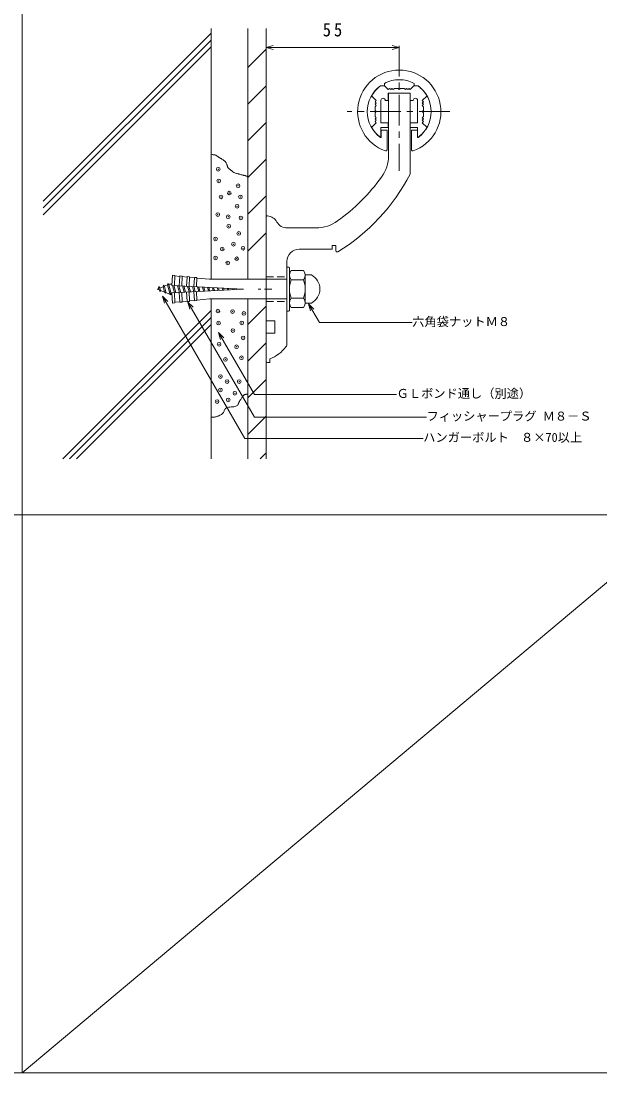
# Model space of a CAD drawing. Units: millimetres, scale not verified. Extents: x -3793 to 1974, y -1367 to 1367.
# Drawn here: x 184 to 1130, y -1367 to 352 of the extents above; entities that cross this region are included whole.
import ezdxf
from ezdxf.enums import TextEntityAlignment as Align

# ---------------------------------------------------------------- set-up
doc = ezdxf.new("R2010")
doc.units = ezdxf.units.MM
doc.header["$LTSCALE"] = 10
doc.header["$PDMODE"] = 32
doc.header["$PDSIZE"] = 6
doc.linetypes.add('CHAIN1', pattern=[8, 5, -1, 1, -1])
doc.linetypes.add('DASHED1', pattern=[1.8, 1.2, -0.6])
doc.layers.add('0-F_外枠', color=7, linetype='Continuous', lineweight=18)
doc.styles.add('ＭＳ ゴシック', font='')
doc.styles.get('ＭＳ ゴシック').set_extended_font_data('MS Gothic')

msp = doc.modelspace()

# ---------------------------------------------------------------- linework, layer by layer
at = {"layer": '0-F_外枠'}
for p, q in [((186, -1366.99), (186, 1367)), ((494.64, 332.51), (220.11, 57.98)), ((494.64, -69.92), (494.64, 339.94)), ((554.64, -69.92), (554.64, 339.94)), ((584.64, -363.45), (584.64, 339.94)), ((494.64, 321.2), (220.11, 46.67)), ((494.64, 309.89), (220.11, 35.36)), ((554.64, 276.34), (584.64, 306.34)), ((554.64, 216.34), (584.64, 246.34)), ((771.51, 246.32), (778.04, 246.32)), ((778.24, 246.12), (771.58, 246.12)), ((778.04, 246.32), (778.04, 250.37)), ((784.24, 240.12), (778.24, 246.12)), ((784.24, 240.12), (786.24, 242.12)), ((788.24, 240.12), (786.24, 242.12)), ((790.24, 242.12), (788.24, 240.12)), ((792.24, 240.12), (790.24, 242.12)), ((794.24, 242.12), (792.24, 240.12)), ((800.24, 242.12), (794.24, 242.12)), ((800.24, 242.12), (802.24, 240.12)), ((804.24, 242.12), (802.24, 240.12)), ((804.24, 242.12), (810.24, 242.12)), ((814.24, 242.12), (816.24, 240.12)), ((816.24, 240.12), (818.24, 242.12)), ((820.24, 240.12), (818.24, 242.12)), ((820.24, 240.12), (826.24, 246.12)), ((826.24, 246.12), (832.9, 246.12)), ((826.44, 246.32), (826.44, 250.37)), ((832.96, 246.32), (826.44, 246.32)), ((784.24, 234.12), (802.24, 234.12)), ((784.24, 222.92), (784.24, 234.12)), ((784.64, 234.08), (819.84, 234.08)), ((784.64, 234.08), (784.64, 132.39)), ((820.24, 234.12), (802.24, 234.12)), ((819.84, 234.08), (819.84, 101.95)), ((820.24, 222.92), (820.24, 234.12)), ((839.84, 222.12), (847.26, 229.54)), ((847.26, 229.54), (847.48, 229.76)), ((764.64, 214.12), (762.64, 212.12)), ((762.64, 206.12), (762.64, 212.12)), ((772.24, 186.12), (772.24, 222.87)), ((783.44, 222.12), (780.24, 222.12)), ((821.04, 222.12), (824.24, 222.12)), ((839.84, 222.12), (841.84, 220.12)), ((841.84, 220.12), (839.84, 218.12)), ((839.84, 218.12), (841.84, 216.12)), ((841.84, 216.12), (839.84, 214.12)), ((839.84, 214.12), (841.84, 212.12)), ((841.84, 206.12), (841.84, 212.12)), ((762.64, 206.12), (764.64, 204.12)), ((762.64, 202.12), (764.64, 204.12)), ((762.64, 202.12), (762.64, 196.12)), ((764.64, 194.12), (762.64, 196.12)), ((841.84, 206.12), (839.84, 204.12)), ((841.84, 202.12), (839.84, 204.12)), ((839.84, 194.12), (841.84, 196.12)), ((841.84, 192.12), (839.84, 194.12)), ((839.84, 190.12), (841.84, 192.12)), ((841.84, 188.12), (839.84, 190.12)), ((841.84, 202.12), (841.84, 196.12)), ((554.64, 156.34), (584.64, 186.34)), ((784.24, 186.12), (772.24, 186.12)), ((772.24, 178.12), (772.24, 162.43)), ((772.44, 174.12), (772.44, 162.43)), ((782.24, 174.12), (772.44, 174.12)), ((782.24, 141.89), (782.24, 174.12)), ((820.24, 186.12), (820.24, 178.12)), ((820.24, 178.12), (832.24, 178.12)), ((822.24, 141.89), (822.24, 174.12)), ((822.24, 174.12), (832.04, 174.12)), ((832.04, 174.12), (832.04, 162.43)), ((832.24, 178.12), (832.24, 162.43)), ((839.84, 186.12), (841.84, 188.12)), ((839.84, 186.12), (847.07, 178.89)), ((847.07, 178.89), (847.39, 178.57)), ((847.39, 178.57), (847.48, 178.48)), ((554.64, 96.34), (584.64, 126.34)), ((554.64, 36.34), (584.64, 66.34)), ((584.64, 31.97), (584.64, -137.92)), ((584.64, 31.97), (584.64, -137.92)), ((584.64, 31.97), (584.64, -137.92)), ((554.64, -23.66), (584.64, 6.34)), ((619.22, 14.08), (666.32, 14.08)), ((692.64, -14.72), (698.64, -14.72)), ((692.64, -20.72), (692.64, -14.72)), ((698.64, -14.72), (698.64, -23.19)), ((638.64, -20.72), (692.64, -20.72)), ((618.64, -40.72), (618.64, -175.3)), ((621.39, -49.9), (618.64, -49.9)), ((622.59, -120.74), (622.59, -51.1)), ((430.64, -79.79), (431.51, -63.2)), ((431.51, -63.2), (435.49, -63.59)), ((434.63, -80), (435.49, -63.59)), ((435.45, -64.39), (443.42, -65.16)), ((442.62, -80.42), (443.42, -65.16)), ((443.42, -65.16), (443.46, -64.36)), ((443.46, -64.36), (447.45, -64.75)), ((446.61, -80.63), (447.41, -65.55)), ((447.41, -65.55), (447.45, -64.75)), ((447.41, -65.55), (455.38, -66.33)), ((454.6, -81.05), (455.38, -66.33)), ((455.38, -66.33), (455.42, -65.53)), ((455.42, -65.53), (459.4, -65.91)), ((458.6, -81.26), (459.36, -66.71)), ((459.36, -66.71), (459.4, -65.91)), ((459.36, -66.71), (467.33, -67.49)), ((466.59, -81.68), (467.33, -67.49)), ((467.33, -67.49), (467.37, -66.69)), ((467.37, -66.69), (471.36, -67.08)), ((470.58, -81.89), (471.32, -67.88)), ((471.32, -67.88), (471.36, -67.08)), ((471.32, -67.88), (492.32, -69.92)), ((645.69, -55.68), (625.49, -55.68)), ((648.59, -62.71), (658.71, -62.71)), ((648.59, -108.22), (648.59, -63.19)), ((406.64, -85.92), (409.18, -84.9)), ((406.64, -85.92), (409.79, -87.18)), ((408.87, -83.76), (410.05, -88.16)), ((410.9, -83.62), (412.16, -88.31)), ((411.05, -84.16), (416.4, -82.01)), ((416.28, -81.56), (418.66, -90.44)), ((418.21, -81.29), (423.63, -79.12)), ((418.31, -81.42), (420.77, -90.59)), ((423.55, -78.82), (427.42, -93.29)), ((425.37, -78.43), (426.64, -77.92)), ((425.58, -78.68), (429.53, -93.44)), ((430.64, -77.92), (426.64, -77.92)), ((547.57, -85.92), (430.64, -79.79)), ((547.57, -85.92), (430.64, -92.05)), ((431.82, -79.85), (435.03, -91.82)), ((433.92, -79.96), (437.07, -91.71)), ((439.94, -80.28), (442.92, -91.41)), ((442.04, -80.39), (444.96, -91.3)), ((448.05, -80.7), (450.81, -90.99)), ((450.15, -80.81), (452.85, -90.88)), ((456.16, -81.13), (458.7, -90.58)), ((458.26, -81.24), (460.74, -90.47)), ((464.28, -81.56), (466.58, -90.16)), ((466.38, -81.67), (468.63, -90.06)), ((472.39, -81.98), (474.47, -89.75)), ((474.49, -82.09), (476.52, -89.64)), ((480.51, -82.41), (482.36, -89.34)), ((482.61, -82.52), (484.41, -89.23)), ((488.62, -82.83), (490.25, -88.92)), ((490.72, -82.94), (492.29, -88.82)), ((492.32, -69.92), (584.64, -69.92)), ((496.73, -83.26), (498.14, -88.51)), ((498.83, -83.37), (500.18, -88.4)), ((504.85, -83.68), (506.03, -88.1)), ((506.95, -83.79), (508.07, -87.99)), ((512.96, -84.11), (513.92, -87.68)), ((512.97, -84.11), (513.93, -87.68)), ((515.06, -84.22), (515.96, -87.58)), ((515.07, -84.22), (515.97, -87.58)), ((521.09, -84.53), (521.82, -87.27)), ((523.19, -84.64), (523.86, -87.16)), ((529.2, -84.96), (529.71, -86.86)), ((531.3, -85.07), (531.75, -86.75)), ((537.32, -85.38), (537.6, -86.44)), ((539.42, -85.49), (539.64, -86.34)), ((584.64, -69.92), (618.59, -69.92)), ((645.69, -70.7), (625.48, -70.7)), ((412.1, -88.11), (418.97, -90.85)), ((420.54, -91.48), (426.64, -93.92)), ((427.9, -93.92), (426.64, -93.92)), ((430.64, -93.92), (429.41, -93.92)), ((430.64, -92.05), (431.51, -108.64)), ((434.63, -91.84), (435.49, -108.25)), ((442.62, -91.42), (443.42, -106.68)), ((446.61, -91.21), (447.41, -106.29)), ((454.6, -90.79), (455.38, -105.52)), ((458.6, -90.58), (459.36, -105.13)), ((466.59, -90.16), (467.33, -104.35)), ((470.58, -89.96), (471.32, -103.96)), ((471.32, -103.96), (492.32, -101.92)), ((492.32, -101.92), (584.64, -101.92)), ((494.64, -363.45), (494.64, -101.92)), ((554.64, -363.45), (554.64, -101.92)), ((584.64, -101.92), (618.59, -101.92)), ((645.69, -100.72), (625.48, -100.72)), ((431.51, -108.64), (435.49, -108.25)), ((435.45, -107.45), (443.42, -106.68)), ((443.42, -106.68), (443.46, -107.48)), ((443.46, -107.48), (447.45, -107.09)), ((447.41, -106.29), (455.38, -105.52)), ((447.41, -106.29), (447.45, -107.09)), ((455.38, -105.52), (455.42, -106.32)), ((455.42, -106.32), (459.4, -105.93)), ((459.36, -105.13), (467.33, -104.35)), ((459.36, -105.13), (459.4, -105.93)), ((467.33, -104.35), (467.37, -105.15)), ((467.37, -105.15), (471.36, -104.76)), ((471.32, -103.96), (471.36, -104.76)), ((554.64, -143.66), (584.64, -113.66)), ((645.69, -115.73), (625.49, -115.73)), ((648.59, -108.71), (658.71, -108.71)), ((494.64, -120.85), (252.04, -363.45)), ((494.64, -132.17), (263.36, -363.45)), ((621.39, -121.94), (618.64, -121.94)), ((494.64, -143.48), (274.67, -363.45)), ((598.64, -157.92), (584.64, -157.92)), ((584.64, -203.92), (584.64, -157.92)), ((584.64, -203.92), (584.64, -157.92)), ((554.64, -203.66), (584.64, -173.66)), ((586.64, -205.92), (590.64, -205.92)), ((590.64, -205.92), (590.64, -199.92)), ((554.64, -263.66), (584.64, -233.66)), ((554.64, -323.66), (584.64, -293.66)), ((574.85, -363.45), (584.64, -353.66)), ((1273.23, -455), (-1974, -455)), ((186, -1366.99), (1273.23, -455))]:
    msp.add_line(p, q, dxfattribs=at)
at = {"layer": '0-F_外枠', "color": 3, "lineweight": 9}
for p, q in [((584.64, 309.05), (596.23, 312.16)), ((802.24, 309.05), (790.65, 312.16)), ((584.64, 309.05), (802.24, 309.05)), ((584.64, 309.05), (596.23, 305.95)), ((802.24, 309.05), (790.65, 305.95)), ((415.32, -97.42), (418.43, -109.02)), ((415.32, -97.42), (423.81, -105.91)), ((549.57, -329.94), (415.32, -97.42)), ((456.9, -107.08), (465.39, -115.57)), ((654.09, -109.96), (657.19, -121.55)), ((654.09, -109.96), (662.57, -118.45)), ((671.83, -140.69), (654.09, -109.96)), ((671.83, -140.69), (823.4, -140.69)), ((506.99, -156.78), (510.1, -168.37)), ((506.99, -156.78), (515.48, -165.27)), ((565.52, -258.15), (506.99, -156.78)), ((565.52, -258.15), (797.9, -258.15)), ((565.49, -295.17), (846.68, -295.17)), ((549.57, -329.94), (841.31, -329.94))]:
    msp.add_line(p, q, dxfattribs=at)
at = {"layer": '0-F_外枠', "color": 5, "linetype": 'CHAIN1'}
for p, q in [((802.24, 311.54), (802.24, 107.67)), ((884.69, 204.12), (716.98, 204.12))]:
    msp.add_line(p, q, dxfattribs=at)
at = {"layer": '0-F_外枠', "color": 5, "linetype": 'DASHED1'}
for p, q in [((584.64, -65.92), (618.64, -65.92)), ((584.64, -65.92), (618.64, -65.92)), ((593.98, -85.92), (571.77, -85.92)), ((593.98, -85.92), (571.77, -85.92)), ((584.64, -105.92), (618.64, -105.92)), ((584.64, -105.92), (618.64, -105.92))]:
    msp.add_line(p, q, dxfattribs=at)
at = {"layer": '0-F_外枠'}
msp.add_lwpolyline([(-1974, -1366.99), (1973.99, -1366.99), (1973.99, 1367), (-1974, 1367)], close=True, dxfattribs=at)
for points in [[(810.24, 242.12), (812.24, 240.12), (814.24, 242.12)], [(764.64, 222.12), (757.21, 229.54), (757, 229.76)], [(764.64, 222.12), (762.64, 220.12), (764.64, 218.12), (762.64, 216.12), (764.64, 214.12)], [(820.24, 186.12), (832.24, 186.12), (832.24, 222.87)], [(764.64, 186.12), (762.64, 188.12), (764.64, 190.12), (762.64, 192.12), (764.64, 194.12)], [(764.64, 186.12), (757.41, 178.89), (757.08, 178.57), (757, 178.48)], [(784.24, 186.12), (784.24, 178.12), (772.24, 178.12)], [(500.23, 133.66), (499.82, 133.68), (499.41, 133.69), (499, 133.69), (498.59, 133.71), (498.36, 133.73), (497.85, 133.79), (496.99, 133.96), (496.15, 134.22), (495.32, 134.54), (494.64, 134.85)], [(523.15, 111.55), (522.41, 112.4), (522.06, 112.94), (521.83, 113.35), (521.51, 114.12), (521.25, 114.93), (521.02, 115.76), (520.8, 116.61), (520.55, 117.45), (520.39, 117.93), (520.19, 118.47), (519.77, 119.38), (519.28, 120.25), (518.73, 121.09), (518.12, 121.88), (517.47, 122.63), (517.07, 123.05), (516.52, 123.59), (515.51, 124.46), (514.46, 125.27), (513.37, 126.03), (512.24, 126.73), (511.09, 127.4), (510.41, 127.77), (510, 127.99), (509.29, 128.36), (508.59, 128.74), (507.88, 129.13), (507.19, 129.54), (506.51, 129.99), (506.12, 130.26), (505.64, 130.63), (504.82, 131.29), (504, 131.95), (503.17, 132.56), (502.31, 133.07), (501.4, 133.45), (500.85, 133.59), (500.62, 133.62), (500.23, 133.66)], [(554.64, 97.51), (554.22, 97.79), (553.61, 98.19), (552.98, 98.57), (552.35, 98.91), (551.69, 99.2), (551.3, 99.35), (550.94, 99.47), (550.3, 99.64), (549.65, 99.78), (548.99, 99.9), (548.33, 100.01), (547.67, 100.12), (547.28, 100.18), (546.54, 100.33), (545.28, 100.63), (544.02, 100.97), (542.78, 101.33), (541.52, 101.71), (540.26, 102.07), (539.52, 102.26), (538.73, 102.46), (537.37, 102.78), (536, 103.11), (534.67, 103.49), (533.38, 103.94), (532.15, 104.51), (531.48, 104.9), (531.08, 105.16), (530.42, 105.66), (529.78, 106.2), (529.15, 106.76), (528.51, 107.34), (527.85, 107.9), (527.46, 108.22), (526.91, 108.65), (525.93, 109.36), (524.95, 110.06), (524.01, 110.78), (523.15, 111.55)], [(408.87, -83.76), (409.36, -81.72), (410.9, -83.62)], [(416.28, -81.56), (416.77, -79.52), (418.31, -81.42)], [(423.55, -78.82), (424.03, -76.78), (425.58, -78.68)], [(412.16, -88.31), (411.65, -90.28), (410.05, -88.16)], [(420.77, -90.59), (420.26, -92.56), (418.66, -90.44)], [(429.53, -93.44), (429.03, -95.41), (427.42, -93.29)], [(598.64, -157.92), (598.64, -137.92), (584.64, -137.92)], [(554.64, -257.34), (554.32, -257.39), (553.6, -257.51), (552.88, -257.64), (552.16, -257.77), (551.74, -257.85), (551.44, -257.91), (550.93, -258.02), (550.43, -258.14), (549.93, -258.29), (549.45, -258.46), (549, -258.66), (548.74, -258.8), (548.29, -259.09), (547.59, -259.69), (546.96, -260.4), (546.37, -261.18), (545.83, -262), (545.29, -262.84), (544.98, -263.32), (544.54, -263.96), (543.77, -265.03), (543, -266.09), (542.25, -267.14), (541.55, -268.22), (540.91, -269.36), (540.58, -270.05), (540.37, -270.55), (540.02, -271.45), (539.69, -272.35), (539.35, -273.24), (538.97, -274.08), (538.54, -274.85), (538.25, -275.26), (537.66, -275.91), (536.43, -276.79), (534.97, -277.42), (533.34, -277.85), (531.57, -278.14), (529.72, -278.33)], [(529.72, -278.33), (528.63, -278.42), (527.38, -278.52), (525.24, -278.72), (523.19, -279), (521.29, -279.45), (519.6, -280.13), (518.18, -281.12), (517.51, -281.86), (517.17, -282.35), (516.65, -283.3), (516.2, -284.33), (515.77, -285.4), (515.33, -286.46), (514.82, -287.48), (514.49, -288.04), (513.97, -288.73), (512.92, -289.79), (511.71, -290.69), (510.38, -291.47), (508.96, -292.16), (507.51, -292.78), (506.66, -293.12), (506.04, -293.37), (504.97, -293.78), (503.9, -294.17), (502.84, -294.52), (501.77, -294.83), (500.7, -295.07), (500.07, -295.18), (499.4, -295.27), (498.24, -295.36), (497.06, -295.39), (495.87, -295.36), (494.68, -295.31), (494.64, -295.3)]]:
    msp.add_lwpolyline(points, dxfattribs=at)
at = {"layer": '0-F_外枠', "color": 3, "lineweight": 9}
msp.add_lwpolyline([(565.49, -295.17), (456.9, -107.08), (460.01, -118.67)], dxfattribs=at)
at = {"layer": '0-F_外枠'}
for centre, radius, start, end in [((802.24, 204.12), 68, 90, 250.52878), ((802.24, 204.12), 68, 289.47122, 90), ((802.24, 204.12), 52.2, 126.05727, 233.90348), ((802.24, 204.12), 52, 126.12893, 150.41967), ((802.24, 204.12), 52.2, 90, 117.61975), ((802.24, 204.12), 52.2, 62.38025, 90), ((802.24, 204.12), 52, 29.58033, 53.87107), ((802.24, 204.12), 52.2, 306.09652, 53.94273), ((775.84, 222.5), 3.62, 5.45262, 173.80057), ((828.64, 222.5), 3.62, 6.19943, 174.54738), ((772.44, 222.87), 0.2, 173.80057, 180), ((780.24, 222.92), 0.8, 185.45262, 270), ((783.44, 222.92), 0.8, 270, 0), ((821.04, 222.92), 0.8, 180, 270), ((824.24, 222.92), 0.8, 270, 354.54738), ((832.04, 222.87), 0.2, 0, 6.19943), ((802.24, 204.12), 52, 209.54242, 233.90348), ((802.24, 204.12), 52, 306.09652, 330.45758), ((771.84, 162.43), 0.6, 233.90348, 0), ((771.84, 162.43), 0.4, 233.90348, 0), ((832.64, 162.43), 0.6, 180, 306.09652), ((832.64, 162.43), 0.4, 180, 306.09652), ((780.24, 141.89), 2, 250.52878, 0), ((824.24, 141.89), 2, 180, 289.47122), ((724.64, 132.39), 60, 324.1193, 0), ((513.97, 284.77), 320, 305.8693, 324.1193), ((535.36, 248.49), 320, 301.31489, 332.74695), ((586.63, 31.97), 2, 83.62063, 180), ((584.64, 14.08), 20, 28.97316, 83.62063), ((619.27, 34.08), 20, 211.03739, 269.86404), ((666.32, 74.08), 60, 270, 305.8693), ((638.64, -40.72), 20, 90, 180), ((700.64, -23.19), 2, 180, 301.31489), ((621.39, -51.1), 1.2, 0, 90), ((633.75, -63.19), 11.16, 137.75012, 222.24661), ((637.42, -63.19), 11.16, 317.7534, 42.24988), ((646.59, -85.71), 26, 297.79779, 62.20712), ((662.89, -85.71), 40.31, 158.1344, 201.8656), ((608.28, -85.71), 40.31, 338.1344, 21.8656), ((633.75, -108.22), 11.16, 137.7534, 222.24988), ((637.42, -108.22), 11.16, 317.75012, 42.24661), ((621.39, -120.74), 1.2, 270, 0), ((569.2, -143.88), 60, 290.93095, 322.82735), ((610.64, -175.3), 8, 322.82735, 0), ((586.64, -203.92), 2, 180, 270)]:
    msp.add_arc(centre, radius, start, end, dxfattribs=at)
for p in [(506.36, 110.02), (507.27, 91.04), (524.44, 71.16), (538.9, 82.91), (510.88, 64.83), (537.09, 49.46), (542.52, 64.83), (505.46, 35.91), (522.63, 32.29), (523.54, 16.92), (543.42, 30.48), (539.81, 5.17), (502.02, -3.76), (531.08, -12.48), (546.86, -19.12), (502.02, -34.9), (512.81, -20.37), (536.48, -36.15), (521.95, -43.21), (505.75, -121.68), (529.76, -122.65), (548.27, -125.65), (506.84, -141.53), (530.25, -153.65), (544.78, -141.2), (547.04, -165.66), (507.83, -176.07), (536.19, -180.13), (518.11, -200.92), (544.33, -198.2), (509.98, -228.94), (520.82, -237.07), (540.71, -237.07), (509.98, -250.63), (533.48, -256.05), (504.55, -269.61), (522.63, -266.9)]:
    msp.add_point(p, dxfattribs=at)

# ---------------------------------------------------------------- texts
at = {"layer": '0-F_外枠', "color": 2, "style": 'ＭＳ ゴシック'}
for s, p in [('六角袋ナットＭ８', (823.4, -150.69)), ('ＧＬボンド通し（別途）', (797.9, -268.15)), ('フィッシャープラグ Ｍ８－Ｓ', (846.68, -305.17)), ('ハンガーボルト\u3000８×70以上', (841.31, -339.94))]:
    msp.add_text(s, height=14.66, dxfattribs=at).set_placement(p, align=Align.BOTTOM_LEFT)
at = {"layer": '0-F_外枠', "color": 2, "insert": (677.19, 326.76), "char_height": 21.99, "attachment_point": 7, "style": 'ＭＳ ゴシック'}
msp.add_mtext('\\T1.36;\\W0.9;55', dxfattribs=at)

doc.saveas('drawing.dxf')
